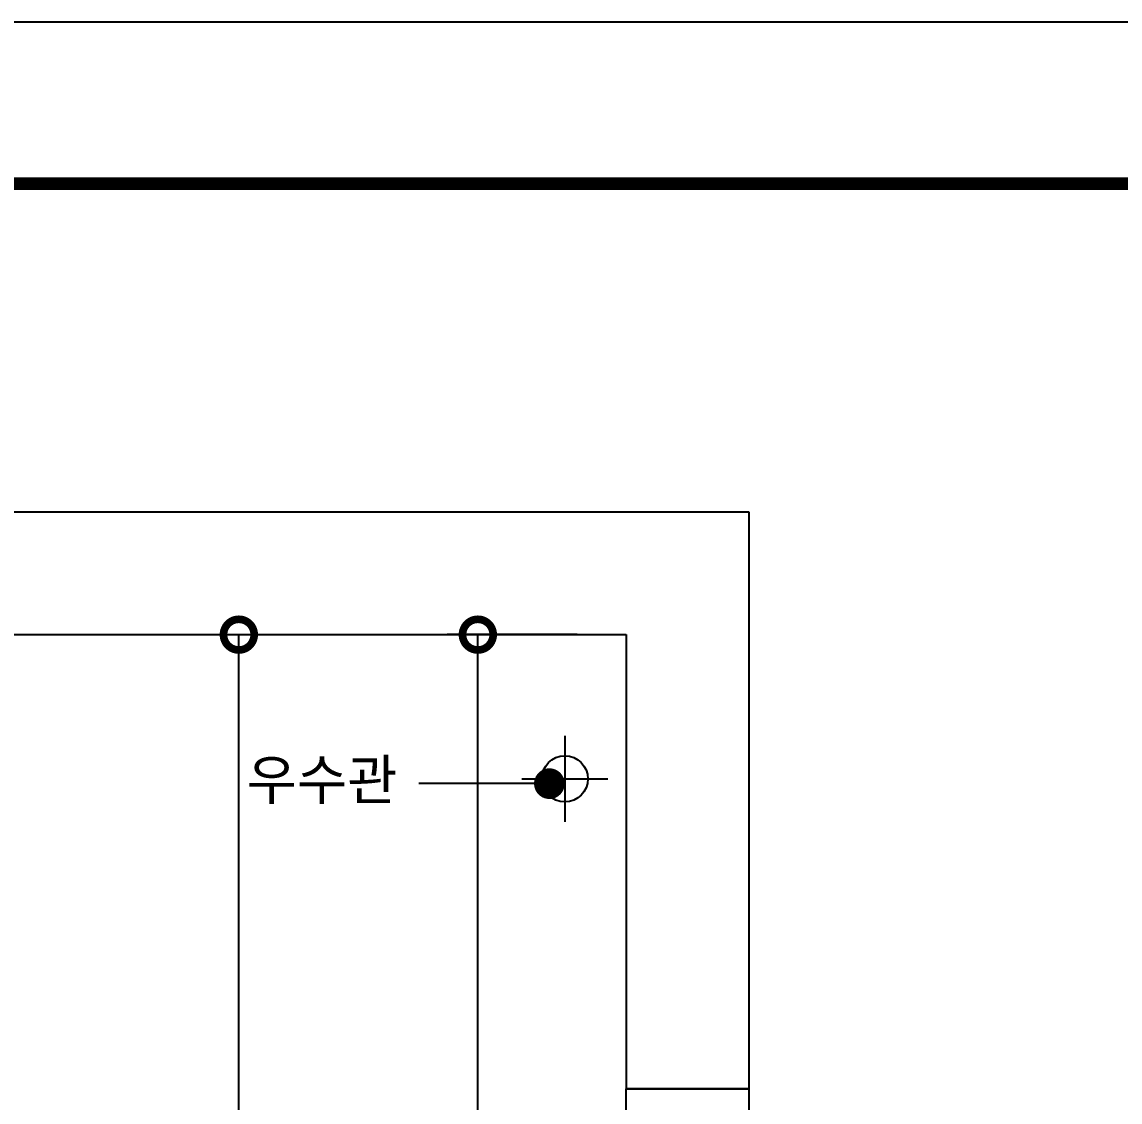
# Model space of a CAD drawing. Header units: inches. Extents: x -192760 to -100777, y -168280 to -114728.
# Drawn here: x -124468 to -122678, y -119640 to -117880 of the extents above; entities that cross this region are included whole.
import ezdxf

# ---------------------------------------------------------------- set-up
doc = ezdxf.new("R2010")
doc.units = ezdxf.units.IN
doc.header["$LTSCALE"] = 50
doc.header["$MEASUREMENT"] = 0
for name, color, linetype in [('Layer 1', 7, 'Continuous'), ('TB', 7, 'Continuous'), ('가구', 1, 'Continuous'), ('도면층2', 2, 'Continuous'), ('도면층4', 4, 'Continuous'), ('도면층5', 5, 'Continuous')]:
    doc.layers.add(name, color=color, linetype=linetype)
doc.styles.add('스타일1', font='HY울릉도M.TTF')
doc.styles.add('휴먼엑스포', font='Expo M.ttf')
doc.dimstyles.new('404040', dxfattribs={"dimscale": 40, "dimtxt": 2.5, "dimasz": 2.5, "dimexe": 1.25, "dimexo": 2, "dimtad": 1, "dimdec": 0, "dimtxsty": '스타일1', "dimblk": 'DOTSMALL', "dimcen": 2.5, "dimclrd": 1, "dimclre": 1, "dimclrt": 2, "dimadec": 0, "dimazin": 0, "dimtfac": 1, "dimtdec": 0, "dimtix": 1, "dimtmove": 0, "dimatfit": 3, "dimldrblk": 'DOTSMALL', "dimfxl": 0, "dimarcsym": 0})

# ---------------------------------------------------------------- blocks, each defined once
blk = doc.blocks.new('_DOTSMALL')
at = {"color": 0, "linetype": 'ByBlock', "const_width": 0.5}
blk.add_lwpolyline([(-0.0625, 0, 1), (0.0625, 0, 1)], format="xyb", close=True, dxfattribs=at)
blk = doc.blocks.new('*D77')
at = {"layer": 'Defpoints', "color": 0}
for p in [(-124482.8, -118878.5), (-124114.2, -118878.5), (-124482.8, -128648.5)]:
    blk.add_point(p, dxfattribs=at)
at = {"layer": '도면층2', "color": 1, "lineweight": -2}
for p, q in [((-124402.8, -118878.5), (-124064.2, -118878.5)), ((-124114.2, -128648.5), (-124114.2, -118878.5)), ((-124402.8, -128648.5), (-124064.2, -128648.5))]:
    blk.add_line(p, q, dxfattribs=at)
at = {"layer": '도면층2', "color": 1, "lineweight": -2, "xscale": 100, "yscale": 100, "zscale": 100}
for p, rotation in [((-124114.2, -118878.5), 90), ((-124114.2, -128648.5), 270)]:
    blk.add_blockref('_DOTSMALL', p, dxfattribs=dict(at, rotation=rotation))
at = {"layer": '도면층2', "color": 2, "insert": (-124191.2, -123763.5), "char_height": 100, "attachment_point": 5, "rotation": 90, "style": '스타일1'}
blk.add_mtext('9770', dxfattribs=at)
blk = doc.blocks.new('*D81')
at = {"layer": 'Defpoints', "color": 0}
for p in [(-123724.6, -118878.5), (-123482.8, -118878.5), (-123482.8, -122618.5)]:
    blk.add_point(p, dxfattribs=at)
at = {"layer": '도면층2', "color": 1, "lineweight": -2}
for p, q in [((-123562.8, -118878.5), (-123774.6, -118878.5)), ((-123724.6, -122618.5), (-123724.6, -118878.5)), ((-123562.8, -122618.5), (-123774.6, -122618.5))]:
    blk.add_line(p, q, dxfattribs=at)
at = {"layer": '도면층2', "color": 1, "lineweight": -2, "xscale": 100, "yscale": 100, "zscale": 100}
for p, rotation in [((-123724.6, -118878.5), 90), ((-123724.6, -122618.5), 270)]:
    blk.add_blockref('_DOTSMALL', p, dxfattribs=dict(at, rotation=rotation))
at = {"layer": '도면층2', "color": 2, "insert": (-123801.6, -120748.5), "char_height": 100, "attachment_point": 5, "rotation": 90, "style": '스타일1'}
blk.add_mtext('3740', dxfattribs=at)

msp = doc.modelspace()

# ---------------------------------------------------------------- linework, layer by layer
at = {"layer": 'Layer 1'}
msp.add_circle((-123582.8, -119113.5), 37.5, dxfattribs=at)
at = {"layer": 'TB', "const_width": 20.8}
msp.add_lwpolyline([(-137580.9, -129030.3), (-121186.4, -129030.3), (-121186.4, -118143.6), (-137580.9, -118143.6)], close=True, dxfattribs=at)
at = {"layer": '가구'}
msp.add_lwpolyline([(-137898.5, -117880.1), (-120887.7, -117880.1), (-120887.7, -129221.9), (-137898.5, -129221.9)], close=True, dxfattribs=at)
at = {"layer": '도면층2'}
for p, q in [((-128212.8, -118678.5), (-123282.8, -118678.5)), ((-123282.8, -118678.5), (-123282.8, -119618.5)), ((-124482.8, -118878.5), (-123482.8, -118878.5)), ((-123482.8, -118878.5), (-123482.8, -119618.5)), ((-123482.8, -119618.5), (-123282.8, -119618.5)), ((-123282.8, -119618.5), (-123482.8, -119618.5))]:
    msp.add_line(p, q, dxfattribs=at)
at = {"layer": '도면층4'}
for p, q in [((-123608, -119121.3), (-123820.9, -119121.3)), ((-123482.8, -122393.5), (-123482.8, -119618.5)), ((-123482.8, -119618.5), (-123282.8, -119618.5)), ((-123282.8, -119618.5), (-123282.8, -122393.5))]:
    msp.add_line(p, q, dxfattribs=at)
at = {"layer": '도면층4', "const_width": 25}
msp.add_lwpolyline([(-123595.5, -119121.3, -1), (-123620.5, -119121.3, -1)], format="xyb", close=True, dxfattribs=at)
at = {"layer": '도면층5'}
for p, q in [((-123582.8, -119043.5), (-123582.8, -119183.5)), ((-123652.8, -119113.5), (-123512.8, -119113.5))]:
    msp.add_line(p, q, dxfattribs=at)

# ---------------------------------------------------------------- texts
at = {"layer": '도면층4', "style": '휴먼엑스포'}
msp.add_text('우수관', height=65.29, dxfattribs=at).set_placement((-124101.5, -119147.7))

# ---------------------------------------------------------------- dimensions: what is measured, and where the dimension line sits
at = {"layer": '도면층2'}
for base, p1, p2, picture, middle in [((-124114.2, -118878.5), (-124482.8, -128648.5), (-124482.8, -118878.5), '*D77', (-124191.2, -123763.5)), ((-123724.6, -118878.5), (-123482.8, -122618.5), (-123482.8, -118878.5), '*D81', (-123801.6, -120748.5))]:
    dim = msp.add_linear_dim(base=base, p1=p1, p2=p2, angle=90, dimstyle='404040', override={"dimfxl": 2, "dimarcsym": 2}, dxfattribs=at)
    dim.commit()
    dim.dimension.update_dxf_attribs({"geometry": picture, "text_midpoint": middle})

doc.saveas('drawing.dxf')
